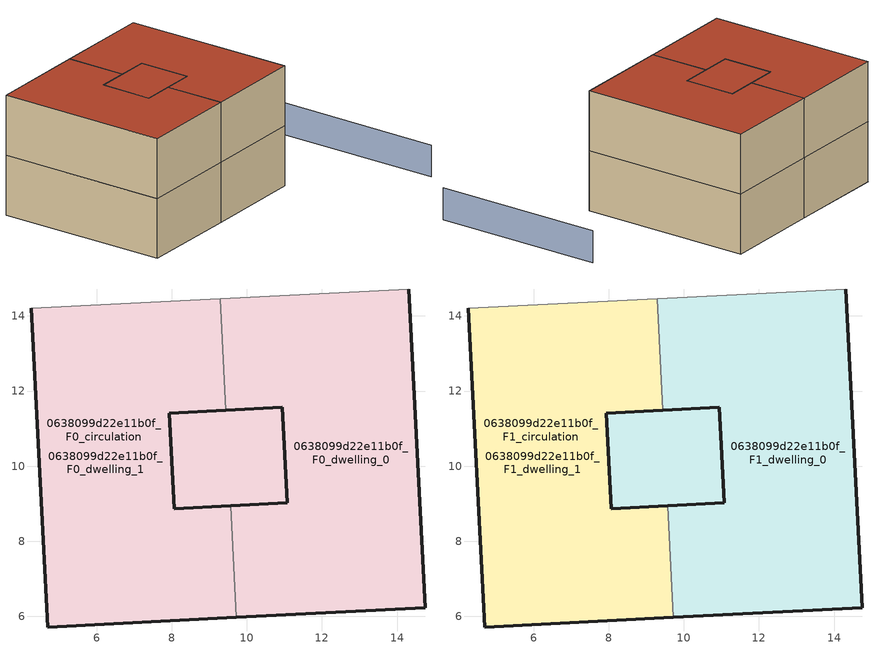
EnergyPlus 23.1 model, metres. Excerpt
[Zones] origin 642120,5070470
0638099d22e11b0f_F0_dwelling_0
 floor ground (EU_floor_Construction): 10.95,11.57 11.07,9.24 11.08,9.02 8.06,8.87 7.93,11.41 9.44,11.49 z0; 14.31,14.72 14.75,6.23 9.72,5.97 9.57,8.94 11.08,9.02 11.07,9.24 10.95,11.57 9.44,11.49 9.29,14.46 z0
 wall outside (EU_wall_Construction): 9.44,11.49 10.95,11.57 11.08,9.02 9.57,8.94 / 9.72,5.97 14.75,6.23 14.31,14.72 z0:3
 wall adiabatic (EU_wall_Construction): 14.31,14.72 9.29,14.46 z0:3
 wall to 0638099d22e11b0f_F0_dwelling_1 (EU_wall_Construction): 9.29,14.46 9.44,11.49 / 9.57,8.94 9.72,5.97 z0:3
0638099d22e11b0f_F0_dwelling_1
 floor ground (EU_floor_Construction): 10.95,11.57 11.08,9.02 8.06,8.87 7.93,11.41 9.44,11.49 z0; 9.29,14.46 9.44,11.49 7.93,11.41 8.06,8.87 9.57,8.94 9.72,5.97 4.69,5.72 4.26,14.2 z0
 wall outside (EU_wall_Construction): 4.26,14.2 4.69,5.72 9.72,5.97 / 9.57,8.94 8.06,8.87 7.93,11.41 9.44,11.49 z0:3
 wall adiabatic (EU_wall_Construction): 9.29,14.46 4.26,14.2 z0:3
0638099d22e11b0f_F0_circulation
 floor ground (EU_floor_Construction): 14.31,14.72 14.75,6.23 9.72,5.97 9.57,8.94 11.08,9.02 11.06,9.31 10.95,11.57 9.44,11.49 9.29,14.46 z0; 10.95,11.57 11.07,9.24 11.08,9.02 8.06,8.87 7.93,11.41 9.44,11.49 z0; 9.29,14.46 9.44,11.49 7.93,11.41 8.06,8.87 9.57,8.94 9.72,5.97 4.69,5.72 4.26,14.2 z0
 wall outside (EU_wall_Construction): 7.93,11.41 8.06,8.87 11.08,9.02 10.95,11.57 7.93,11.41 z0:3
0638099d22e11b0f_F1_dwelling_0
 floor outside (EU_floor_Construction): 10.95,11.57 11.07,9.24 11.08,9.02 8.06,8.87 7.93,11.41 9.44,11.49 z3
 floor to 0638099d22e11b0f_F0_dwelling_0 (EU_floor_Construction): 14.31,14.72 14.75,6.23 9.72,5.97 9.57,8.94 11.08,9.02 11.07,9.24 10.95,11.57 9.44,11.49 9.29,14.46 z3
 wall outside (EU_wall_Construction): 9.44,11.49 10.95,11.57 11.08,9.02 9.57,8.94 / 9.72,5.97 14.75,6.23 14.31,14.72 z3:6
 wall adiabatic (EU_wall_Construction): 14.31,14.72 9.29,14.46 z3:6
 wall to 0638099d22e11b0f_F1_dwelling_1 (EU_wall_Construction): 9.29,14.46 9.44,11.49 / 9.57,8.94 9.72,5.97 z3:6
 roof outside (EU_roof_Construction): 14.75,6.23 14.31,14.72 9.29,14.46 9.44,11.49 10.95,11.57 11.07,9.24 11.08,9.02 9.57,8.94 9.72,5.97 z6; 11.08,9.02 11.07,9.24 10.95,11.57 9.44,11.49 7.93,11.41 8.06,8.87 z6
0638099d22e11b0f_F1_dwelling_1
 floor to 0638099d22e11b0f_F0_dwelling_1 (EU_floor_Construction): 9.29,14.46 9.44,11.49 7.93,11.41 8.06,8.87 9.57,8.94 9.72,5.97 4.69,5.72 4.26,14.2 z3; 10.95,11.57 11.08,9.02 8.06,8.87 7.93,11.41 9.44,11.49 z3
 wall outside (EU_wall_Construction): 4.26,14.2 4.69,5.72 9.72,5.97 / 9.57,8.94 8.06,8.87 7.93,11.41 9.44,11.49 z3:6
 wall adiabatic (EU_wall_Construction): 9.29,14.46 4.26,14.2 z3:6
 roof outside (EU_roof_Construction): 11.08,9.02 10.95,11.57 9.44,11.49 7.93,11.41 8.06,8.87 z6; 9.72,5.97 9.57,8.94 8.06,8.87 7.93,11.41 9.44,11.49 9.29,14.46 4.26,14.2 4.69,5.72 z6
0638099d22e11b0f_F1_circulation
 floor outside (EU_floor_Construction): 9.29,14.46 9.44,11.49 7.93,11.41 8.06,8.87 9.57,8.94 9.72,5.97 4.69,5.72 4.26,14.2 z3
 floor to 0638099d22e11b0f_F0_circulation (EU_floor_Construction): 14.31,14.72 14.75,6.23 9.72,5.97 9.57,8.94 11.08,9.02 11.06,9.31 10.95,11.57 9.44,11.49 9.29,14.46 z3; 10.95,11.57 11.07,9.24 11.08,9.02 8.06,8.87 7.93,11.41 9.44,11.49 z3
 wall outside (EU_wall_Construction): 7.93,11.41 8.06,8.87 11.08,9.02 10.95,11.57 7.93,11.41 z3:6
 roof outside (EU_roof_Construction): 14.75,6.23 14.31,14.72 9.29,14.46 9.44,11.49 10.95,11.57 11.06,9.31 11.08,9.02 9.57,8.94 9.72,5.97 z6; 11.08,9.02 11.07,9.24 10.95,11.57 9.44,11.49 7.93,11.41 8.06,8.87 z6; 9.72,5.97 9.57,8.94 8.06,8.87 7.93,11.41 9.44,11.49 9.29,14.46 4.26,14.2 4.69,5.72 z6
shading: 19.68,1.58 19.27,9.98 z0:1.6
[Building]
EU S2 Campaign: North Axis=0; Terrain=City; Solar Distribution=FullExterior
[Site:Location]
Lyon-Bron: Latitude=45.75; Longitude=5; Time Zone=1; Elevation=198
[SizingPeriod:WeatherFileDays]
AnnualSizingPeriod: Begin Month=1; Begin Day of Month=1; End Month=12; End Day of Month=31; Day of Week for Start Day=Monday; Use Weather File Daylight Saving Period=No; Use Weather File Rain and Snow Indicators=No
[MATERIAL]
EU_InternalMass_Material: Roughness=MediumRough; Thickness=0.1; Conductivity=1; Density=1800; Specific Heat=900; Thermal Absorptance=0.9; Solar Absorptance=0.7; Visible Absorptance=0.7
[MATERIAL:NOMASS] Roughness=MediumRough; Thermal Absorptance=0.9; Solar Absorptance=0.7; Visible Absorptance=0.7
Name | Thermal Resistance
EU_wall_NoMass | 0.87146
EU_roof_NoMass | 0.842276
EU_floor_NoMass | 0.496999
[CONSTRUCTION]
EU_wall_Construction: EU_wall_NoMass
EU_roof_Construction: EU_roof_NoMass
EU_floor_Construction: EU_floor_NoMass
EU_InternalMass_Construction: EU_InternalMass_Material
[ZONE] Type=1; Multiplier=1; Ceiling Height=autocalculate; Floor Area=autocalculate; Part of Total Floor Area=Yes
Name | Volume
0638099d22e11b0f_F0_dwelling_0 | 139.892
0638099d22e11b0f_F1_dwelling_0 | 139.891
0638099d22e11b0f_F0_dwelling_1; 0638099d22e11b0f_F1_dwelling_1 | 139.893
0638099d22e11b0f_F0_circulation; 0638099d22e11b0f_F1_circulation | 256.682
[INTERNALMASS] Construction=EU_InternalMass_Construction; Surface Area=38.9304
Name | Zone or ZoneList
0638099d22e11b0f_F0_dwelling_0_EU_InternalMass | 0638099d22e11b0f_F0_dwelling_0
0638099d22e11b0f_F0_dwelling_1_EU_InternalMass | 0638099d22e11b0f_F0_dwelling_1
0638099d22e11b0f_F1_dwelling_0_EU_InternalMass | 0638099d22e11b0f_F1_dwelling_0
0638099d22e11b0f_F1_dwelling_1_EU_InternalMass | 0638099d22e11b0f_F1_dwelling_1
[OTHEREQUIPMENT] Fuel Type=Electricity; Design Level Calculation Method=Watts/Area; Power per Zone Floor Area=1; Fraction Latent=0; Fraction Radiant=0; Fraction Lost=0; Carbon Dioxide Generation Rate=0; EndUse Subcategory=EU_Step8_InternalGains
Name | Zone or ZoneList or Space or SpaceList | Schedule
EU_Step8_InternalGain_0638099d22e11b0f_F0_dwelling_0_f000 | 0638099d22e11b0f_F0_dwelling_0 | EU_Step8_GainSchedule_0638099d22e11b0f_F0_dwelling_0_f000
EU_Step8_InternalGain_0638099d22e11b0f_F0_dwelling_1_f000 | 0638099d22e11b0f_F0_dwelling_1 | EU_Step8_GainSchedule_0638099d22e11b0f_F0_dwelling_1_f000
EU_Step8_InternalGain_0638099d22e11b0f_F1_dwelling_0_f000 | 0638099d22e11b0f_F1_dwelling_0 | EU_Step8_GainSchedule_0638099d22e11b0f_F1_dwelling_0_f000
EU_Step8_InternalGain_0638099d22e11b0f_F1_dwelling_1_f000 | 0638099d22e11b0f_F1_dwelling_1 | EU_Step8_GainSchedule_0638099d22e11b0f_F1_dwelling_1_f000
[ZONEINFILTRATION:DESIGNFLOWRATE] Schedule=EU_AlwaysOn; Design Flow Rate Calculation Method=Flow/Area; Flow Rate per Floor Area=0.0005; Constant Term Coefficient=1; Temperature Term Coefficient=0; Velocity Term Coefficient=0; Velocity Squared Term Coefficient=0
Name | Zone or ZoneList or Space or SpaceList
EU_Circulation_Infiltration_0638099d22e11b0f_F0_circulation | 0638099d22e11b0f_F0_circulation
EU_Circulation_Infiltration_0638099d22e11b0f_F1_circulation | 0638099d22e11b0f_F1_circulation
[ZONEVENTILATION:DESIGNFLOWRATE] Schedule=EU_AlwaysOn; Design Flow Rate Calculation Method=AirChanges/Hour; Air Changes per Hour=0.425; Ventilation Type=Natural; Fan Pressure Rise=0; Fan Total Efficiency=1; Constant Term Coefficient=1; Temperature Term Coefficient=0; Velocity Term Coefficient=0; Velocity Squared Term Coefficient=0; Minimum Indoor Temperature=-100; Maximum Indoor Temperature=100; Delta Temperature=-100; Minimum Outdoor Temperature=-100; Maximum Outdoor Temperature=100; Maximum Wind Speed=40
Name | Zone or ZoneList or Space or SpaceList
EU_ConstantAir_0638099d22e11b0f_F0_dwelling_0 | 0638099d22e11b0f_F0_dwelling_0
EU_ConstantAir_0638099d22e11b0f_F0_dwelling_1 | 0638099d22e11b0f_F0_dwelling_1
EU_ConstantAir_0638099d22e11b0f_F1_dwelling_0 | 0638099d22e11b0f_F1_dwelling_0
EU_ConstantAir_0638099d22e11b0f_F1_dwelling_1 | 0638099d22e11b0f_F1_dwelling_1
[HVACTEMPLATE:THERMOSTAT] Constant Heating Setpoint=20; Constant Cooling Setpoint=50
EU_HeatOnly_0638099d22e11b0f_F0_dwelling_0; EU_HeatOnly_0638099d22e11b0f_F0_dwelling_1; EU_HeatOnly_0638099d22e11b0f_F1_dwelling_0; EU_HeatOnly_0638099d22e11b0f_F1_dwelling_1
[HVACTEMPLATE:ZONE:IDEALLOADSAIRSYSTEM] System Availability Schedule=EU_AlwaysOn; Maximum Heating Supply Air Temperature=50; Minimum Cooling Supply Air Temperature=13; Maximum Heating Supply Air Humidity Ratio=0.0156; Minimum Cooling Supply Air Humidity Ratio=0.0077; Heating Limit=NoLimit; Cooling Limit=NoLimit; Heating Availability Schedule=EU_AlwaysOn; Cooling Availability Schedule=EU_CoolingOff; Dehumidification Control Type=ConstantSensibleHeatRatio; Cooling Sensible Heat Ratio=0.7; Dehumidification Setpoint=60; Humidification Control Type=None; Humidification Setpoint=30; Outdoor Air Method=None; Outdoor Air Flow Rate per Person=0.00944; Outdoor Air Flow Rate per Zone Floor Area=0; Outdoor Air Flow Rate per Zone=0; Demand Controlled Ventilation Type=None; Outdoor Air Economizer Type=NoEconomizer; Heat Recovery Type=None; Sensible Heat Recovery Effectiveness=0.7; Latent Heat Recovery Effectiveness=0.65
Name | Template Thermostat
0638099d22e11b0f_F0_dwelling_0 | EU_HeatOnly_0638099d22e11b0f_F0_dwelling_0
0638099d22e11b0f_F0_dwelling_1 | EU_HeatOnly_0638099d22e11b0f_F0_dwelling_1
0638099d22e11b0f_F1_dwelling_0 | EU_HeatOnly_0638099d22e11b0f_F1_dwelling_0
0638099d22e11b0f_F1_dwelling_1 | EU_HeatOnly_0638099d22e11b0f_F1_dwelling_1
[SIZING:ZONE] Zone Cooling Design Supply Air Temperature Input Method=SupplyAirTemperature; Zone Cooling Design Supply Air Temperature=13; Zone Heating Design Supply Air Temperature Input Method=SupplyAirTemperature; Zone Heating Design Supply Air Temperature=50; Zone Cooling Design Supply Air Humidity Ratio=0.008; Zone Heating Design Supply Air Humidity Ratio=0.008; Cooling Design Air Flow Method=DesignDay; Cooling Design Air Flow Rate=0; Cooling Minimum Air Flow per Zone Floor Area=0.000762; Cooling Minimum Air Flow=0; Cooling Minimum Air Flow Fraction=0.2; Heating Design Air Flow Method=DesignDay; Heating Design Air Flow Rate=0; Heating Maximum Air Flow per Zone Floor Area=0.002032; Heating Maximum Air Flow=0.141576; Heating Maximum Air Flow Fraction=0.3; Account for Dedicated Outdoor Air System=No; Dedicated Outdoor Air System Control Strategy=NeutralSupplyAir; Dedicated Outdoor Air Low Setpoint Temperature for Design=autosize; Dedicated Outdoor Air High Setpoint Temperature for Design=autosize; Zone Load Sizing Method=Sensible Load Only No Latent Load; Zone Latent Cooling Design Supply Air Humidity Ratio Input Method=HumidityRatioDifference; Zone Cooling Design Supply Air Humidity Ratio Difference=0.005; Zone Latent Heating Design Supply Air Humidity Ratio Input Method=HumidityRatioDifference; Zone Humidification Design Supply Air Humidity Ratio Difference=0.005
0638099d22e11b0f_F0_dwelling_0; 0638099d22e11b0f_F0_dwelling_1; 0638099d22e11b0f_F1_dwelling_0; 0638099d22e11b0f_F1_dwelling_1
[SCHEDULE:CONSTANT]
Name | Hourly Value
EU_AlwaysOn | 1
EU_CoolingOff | 0
[SCHEDULE:FILE] Column Number=1; Rows to Skip at Top=0; Number of Hours of Data=8760; Column Separator=Comma; Interpolate to Timestep=No; Minutes per Item=60; Adjust Schedule for Daylight Savings=Yes
Name | File
EU_Step8_GainSchedule_0638099d22e11b0f_F0_dwelling_0_f000 | ../../schedules/0638099d22e11b0f/0638099d22e11b0f_F0_dwelling_0_f000_gain.csv
EU_Step8_GainSchedule_0638099d22e11b0f_F0_dwelling_1_f000 | ../../schedules/0638099d22e11b0f/0638099d22e11b0f_F0_dwelling_1_f000_gain.csv
EU_Step8_GainSchedule_0638099d22e11b0f_F1_dwelling_0_f000 | ../../schedules/0638099d22e11b0f/0638099d22e11b0f_F1_dwelling_0_f000_gain.csv
EU_Step8_GainSchedule_0638099d22e11b0f_F1_dwelling_1_f000 | ../../schedules/0638099d22e11b0f/0638099d22e11b0f_F1_dwelling_1_f000_gain.csv
